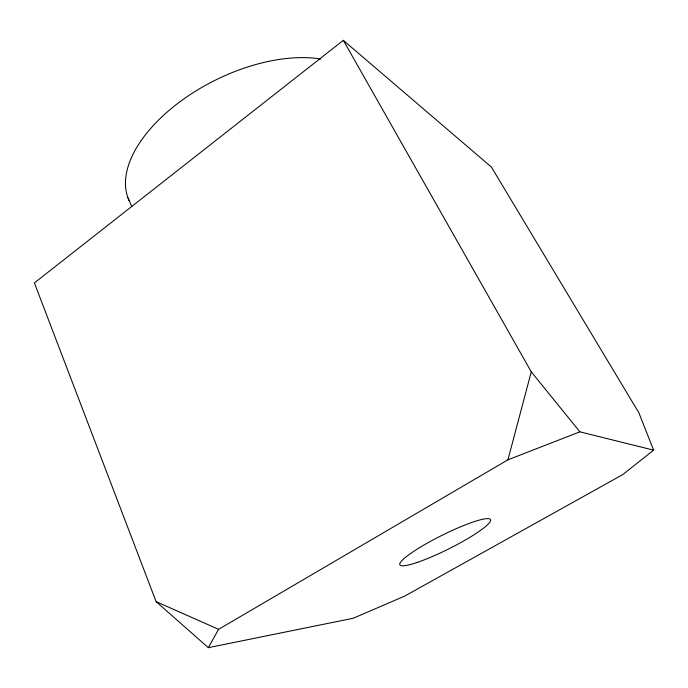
<?xml version="1.0" encoding="UTF-8"?>
<svg xmlns="http://www.w3.org/2000/svg" width="688" height="688" viewBox="0 0 688 688"><rect width="100%" height="100%" fill="white"/><g stroke="black" fill="none" stroke-linecap="round" stroke-linejoin="round"><path stroke-width="1.03" d="M208.309 647.666L218.603 629.331L507.933 459.816L531.265 371.812L343.338 40.334L34.4 282.923L156.124 601.647L208.309 647.666L353.297 618.237L404.828 596.04L622.76 474.591L653.6 450.141L638.928 412.895L491.387 167.046L343.338 40.334M507.933 459.816L579.881 431.832L653.6 450.141M156.124 601.647L218.603 629.331M531.265 371.812L579.881 431.832M127.977 197.834L131.838 206.692M129.172 200.69A130.436 70.468 -26.5 0 1 180.299 101.497A130.436 70.468 -26.5 0 1 320.763 59.013M417.091 562.474A50.663 7.577 -26.5 0 0 490.191 521.599A50.663 7.577 -26.5 0 0 428.263 542.583A50.663 7.577 -26.5 0 0 417.091 562.474"/></g></svg>
